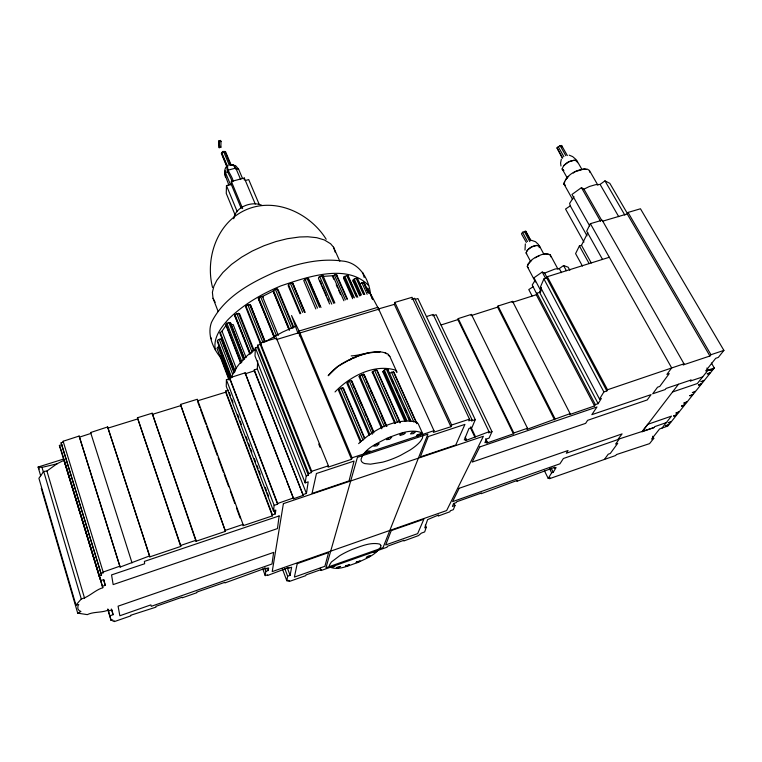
<?xml version="1.0" encoding="UTF-8"?>
<svg xmlns="http://www.w3.org/2000/svg" width="762" height="762" viewBox="0 0 762 762"><rect width="100%" height="100%" fill="white"/><g stroke="black" fill="none" stroke-linecap="round" stroke-linejoin="round"><path stroke-width="1.14" d="M228.81 185.252C227.505 180.127 221.59 170.488 227.057 166.03M336.68 275.892L336.69 274.806L336.023 274.577L332.384 276.044L333.823 279.311M218.865 140.875L219.17 147.704L220.856 147.285L221.009 141.418L220.599 140.418L218.865 140.875L219.17 147.704M257.68 360.874L257.318 368.922L254.298 369.894L303.228 495.348L293.608 498.729L245.135 372.828L229.676 377.838L229.714 378.685L226.409 379.743L226.266 386.324L273.472 510.902L275.815 510.102L275.311 513.912L272.453 514.912L272.396 515.874L242.954 525.751L243.04 524.399L197.329 399.259L180.48 404.451L225.457 531.343L196.015 541.258L152.152 413.214L137.446 417.757L180.737 546.44L149.828 556.87L107.633 426.949L90.611 432.521L90.869 433.435L79.458 437.14L120.12 567.071L149.609 555.917L107.633 426.949M255.251 204.016L244.297 178.032L231.362 181.451L231.248 184.347L226.476 185.585L226.257 193.405L235.134 214.989M348.091 276.806L348.129 275.739L346.777 275.539L343.9 276.949L343.529 278.235L352.663 298.714M225.457 531.343L180.48 404.451M255.394 400.374L245.135 372.828M273.472 510.902L274.149 505.377L277.597 504.187L277.625 503.482L229.676 377.838M411.49 299.228L414.68 298.275L472.03 419.757L468.716 420.843L469.497 419.157L412.071 297.294L394.887 302.4L451.647 425.015L450.913 426.72L433.302 432.378L433.988 430.673L377.866 307.296L299.123 331.022L352.092 457.8L351.539 459.315L328.108 467.144L328.412 465.811L276.406 338.08L260.366 342.852L260.223 344.395L257.623 345.186L257.423 347.205L255.394 347.834L255.003 356.025L305.162 482.86L308.2 481.841L306.429 493.462L303.276 494.557M357.483 279.502L357.53 278.463L356.168 278.244L353.32 279.644L352.93 280.921L359.654 295.866M244.202 179.889L244.297 178.032M364.084 283.578L363.55 282.311L359.978 283.75M368.417 292.484L366.455 288.16L367.732 288.36L369.141 292.589M370.551 294.494C369.103 279.006 359.35 262.261 342.176 261.014C319.373 257.908 296.456 263.814 275.301 271.948C250.507 282.854 223.923 297.18 211.455 322.45C207.064 334.413 212.884 348.148 220.494 357.416M276.406 338.08L276.235 339.642L298.742 332.784L299.123 331.022M425.32 525.142L426.263 527.304L424.672 531.924L421.338 533.152L418.481 535.6L403.803 540.972L404.003 540.248L387.42 546.268L387.086 547.192L321.154 570.509L321.412 569.471L305.924 574.948L305.772 575.643L289.322 581.463L289.531 580.606L287.903 581.187L288.065 580.292L286.807 580.73L287.645 576.205L290.112 575.329L291.646 567.176L288.674 568.233L288.827 567.48L267.5 575.51L267.557 574.824L265.233 575.624L265.767 571.376L264.547 568.033M265.767 571.376L268.3 570.49L268.634 567.957L265.814 568.947L265.938 568.004L224.942 582.92L224.952 582.292L196.71 592.131L196.748 592.741L182.232 597.818L182.166 597.198L155.867 606.371L155.962 607.143L130.597 615.305L130.721 615.887L114.405 621.582L114.224 620.82L113.014 621.249L112.671 619.849L111.071 620.401L107.966 610.172M234.201 371.17L222.037 339.538L221.047 338.957L219.256 339.309L217.465 340.404L217.303 341.547L231.067 377.923M305.162 482.86L306.238 475.945L255.394 347.834M539.191 247.688L539.467 245.993C534.562 244.202 527.59 247.936 526.056 252.87L530.476 261.223M351.663 381.876L351.311 380.705L349.348 381.067L346.862 383.219L369.17 435.321M299.371 335.956L299.942 332.965L378.733 309.191L369.76 292.332L372.589 299.552M381.733 428.815L359.112 376.733L359.75 375.618L363.588 374.19L364.903 377.533M306.238 475.945L308.353 475.221L308.724 473.507L311.439 472.602L311.715 471.297L260.366 342.852M378.552 309.953L378.733 309.191M225.2 170.774L224.819 174.641L225.438 177.089M221.913 340.09L222.037 339.538M387.563 370.37L387.801 369.38L386.391 369.246L384.324 370.018L382.8 371.704L404.755 421.034M540.029 292.57L541.325 287.379M572.672 199.549L563.813 183.775C566.528 174.355 577.977 168.402 587.407 169.183L589.407 170.459L597.922 185.214M450.913 426.72L394.335 304.371L394.887 302.4M561.337 159.182L560.584 162.954L560.956 165.983M231.781 377.314L232.639 374.352L236.658 367.446A82.81 33.099 -22.7 0 1 255.708 348.605M525.342 243.907L524.989 250.069M485.632 438.722L487.156 441.931L486.613 443.122L513.417 433.835L457.895 319.592L458.219 318.592L471.392 314.382L527.485 428.254L526.923 429.358L570.119 413.633L512.578 301.381L498.034 306.019L497.596 307.134L554.507 419.814M226.685 166.326L221.38 153.572L222.942 151.352M454.009 503.368L454.981 505.52L453.333 509.673L450.285 510.769L449.894 511.778L438.207 516.036L438.588 514.979L427.606 519.608L424.748 527.856L426.263 527.304M465.23 437.121L466.23 439.264L465.706 440.541L489.042 431.73L433.14 314.439L426.549 316.535M512.578 301.381L512.131 302.457L536.286 294.742L536.924 293.237L539.61 292.37L541.325 288.417M415.166 299.399L417.9 298.533L475.25 419.691L471.992 427.463L468.944 428.511L464.277 439.96L466.23 439.264M570.119 413.633L569.566 414.585L594.56 405.946L595.36 404.622L598.141 403.66L601.351 398.431L599.523 399.069L540.42 287.007L543.906 278.911L546.754 277.997L547.316 276.701L609.314 257.27M489.042 431.73L488.547 432.854L491.995 431.673L436.102 314.696L432.778 315.735M491.995 431.673L489.08 438.121L486.556 438.979L484.889 442.712L487.156 441.931M472.03 419.757L471.468 420.986L475.25 419.691M513.417 433.835L513.836 432.978L527.485 428.254M561.813 146.923L561.613 145.504L560.08 145.609L556.974 147.895L562.213 157.972M602.647 221.19L627.212 213.931L628.031 212.436L640.461 208.778L723.9 350.396L710.956 354.711L709.917 356.006L683.143 364.95L683.981 363.798L602.19 220.189L590.379 223.685L586.683 231.153L602.38 259.175M526.532 251.908L527.495 249.984L531.762 246.926L536.648 245.364L539.467 245.993L543.944 254.337M587.835 232.62L581.501 245.326L579.396 245.964L575.586 253.603L582.444 266.062M564.89 185.509L563.813 183.775L564.813 181.775M565.814 179.784L566.814 177.794L568.662 176.441M364.741 438.102L343.567 388.41L342.843 387.848L340.938 388.191L338.48 390.296L360.474 442.217M274.177 337.566L258.328 298.571L260.604 296.675L262.404 296.38L263.357 297.028M236.801 313.487L252.165 352.406L249.879 354.235L234.572 315.335L236.801 313.487L239.582 313.792L254.098 350.472M293.856 327.403L278.12 289.608L277.139 288.941L275.358 289.255L273.063 291.16L289.169 330.089M343.262 388.963L343.567 388.41M236.363 368.703L222.028 331.203L219.818 333.013L234.81 371.999M265.138 341.443L250.355 304.657L247.812 304.752L245.526 306.657L260.871 345.043M599.523 399.069L603.885 391.925L606.838 390.906L607.533 389.763L683.981 363.798M234.639 371.532L235.048 370.856L220.218 332.318M544.544 470.983L548.202 478.441L551.65 472.821L553.202 472.269L556.089 467.62L554.25 468.259L554.917 467.182L516.836 481.308L517.35 480.384L481.184 493.7L481.527 492.985L456.6 501.806L456.314 502.568L453.552 503.568L452.418 506.444L454.981 505.52M240.678 363.245L241.954 361.912L226.876 323.155L230.4 322.555L244.659 359.035M305.133 312.325L292.818 283.245L290.37 283.293L288.484 284.483L288.188 285.769L299.99 313.773M75.943 605.095L81.296 598.961C89.078 597.017 94.945 590.15 102.803 587.721L64.037 460.229L56.836 463.896L46.92 471.04L43.71 471.44L38.91 478.288L75.943 605.095L78.791 604.542L77.934 605.99L77.829 608.695L79.096 610.533L80.943 611.486L77.705 613.153L41.272 488.309M221.913 331.26L226.257 325.117L240.44 361.598M548.202 478.441L550.021 477.784L549.45 478.707L604.409 459.448L608.228 454.2L610.267 453.495L617.715 443.332L615.601 444.075L619.42 438.874L653.948 427.596L654.691 426.653L666.283 422.634L671.465 416.128L647.748 424.339L642.109 431.702L653.948 427.596M581.882 169.335L577.177 161.144L575.996 160.382C570.452 159.887 563.699 163.43 562.185 168.983L567.404 178.213M642.109 431.702L678.466 384.248M652.643 436.245L653.777 438.321L651.586 439.083L659.559 428.968L661.959 428.12L666.283 422.634M672.551 391.982L697.335 383.543L708.108 370.084L714.299 367.998L711.422 363.045M653.777 438.321L649.557 443.636L616.372 454.59L615.734 455.486L604.409 459.448M723.9 350.396L718.309 357.435L715.68 358.321L705.717 370.894L708.108 370.084L706.917 368.027M227.333 165.925C225.295 171.288 231.296 176.736 232.01 181.823M714.299 367.998L667.855 426.025L661.959 428.12M573.976 196.653L569.624 203.397L570.281 205.864L587.035 235.829M535.095 280.387L532.238 284.969L536.839 294.218M335.032 391.944C349.625 376.609 373.913 363.569 395.221 370.046L396.983 372.313L389.83 356.435L388.039 354.092C376.476 348.158 363.141 355.349 351.177 355.902M229.086 380.095L216.932 348.224L219.046 346.472M372.504 372.837L372.227 372.037L374.656 370.37L376.599 370.018L377.266 370.599L400.202 422.377M530.59 240.097L525.723 231.219L522.551 232.277L521.446 233.82L526.323 242.459M358.626 443.646C373.428 429.606 395.954 417.347 416.7 422.119L418.319 424.015L422.548 433.426M226.876 323.155L225.638 324.507L240.468 362.636M320.983 307.505L308.515 278.578L307.048 278.368L303.724 280.54L315.83 308.943M334.851 302.971L323.117 275.892L321.678 275.682L318.802 277.101L318.459 278.406L329.584 303.962M563.937 165.44L568.766 161.839L574.148 160.21L577.177 161.144L577.377 162.668M573.262 173.05L575.11 171.698L584.292 168.888L586.34 169.516M589.702 225.933L571.986 194.453L581.444 187.643L583.94 189.157L589.378 186.5L595.503 184.699L600.094 184.414L604.952 180.861L609.819 183.328L627.326 213.398M349.577 360.226C358.407 354.092 369.646 352.558 380.133 351.758L377.828 352.292M531.6 260.413L527.828 264.262L527.314 266.576L535.419 281.978M535.276 257.804C539.458 255.089 545.43 252.289 550.259 254.822L557.994 269.177M541.02 291.217L533.952 277.806L542.23 272.044L544.639 273.091L555.05 269.015L559.289 268.567L563.575 265.538L568.176 267.224L569.843 270.281M570.281 205.864L565.547 209.045L583.94 242.097M532.971 286.845L528.78 289.57L532.076 295.885M230.972 164.611L225.638 151.876L223.552 151.457L221.694 152.59L221.999 154.21L221.38 153.572M389.601 373.19L393.392 371.77L393.983 372.38L416.804 423.167M262.414 296.485L273.215 291.065L289.331 329.994M296.523 325.784L282.607 332.061L268.843 339.681A82.81 33.099 -22.7 0 0 265.862 341.538M230.219 164.64L233.248 164.763L236.382 169.335L238.573 169.088L242.43 178.26M102.803 587.721L102.432 586.292L105.251 585.302L103.794 579.577L100.898 580.606L99.041 575.872L101.546 574.986L61.112 442.817L63.398 442.084L63.132 441.255L79.134 436.045L120.12 567.071M119.863 566.185L103.156 572.043L103.365 572.71L100.975 573.538L61.112 442.817M277.625 503.482L293.722 497.862M111.071 620.401L109.899 615.791L113.081 614.686L111.909 609.857L108.899 610.886L108.633 609.924C101.832 612.991 93.831 611.438 87.306 614.629L77.705 613.153M702.735 376.876L690.353 381.057L691.191 379.952L666.064 388.439L665.226 389.553L652.701 393.783L657.568 387.191L659.759 386.439L669.217 373.618L666.921 374.38L671.674 367.903L590.379 223.685M180.737 546.44L180.68 545.449L195.996 540.277L152.152 413.214M225.495 530.314L243.04 524.399M367.751 353.063C353.149 357.302 337.814 363.341 328.184 375.723L337.652 366.56L352.368 358.207L355.844 357.397M99.041 575.872L59.388 445.437L61.789 444.637M352.092 457.8L433.988 430.673M451.647 425.015L469.497 419.157M311.715 471.297L328.412 465.811M245.097 373.856L254.327 370.837L254.298 369.894M272.396 515.874L225.676 392.201L225.647 391.049L228.381 390.163M539.21 255.822C533.952 257.499 529.019 261.137 527.314 266.576L528.399 267.891M543.382 254.489L545.468 253.822L550.259 254.822L550.659 256.813M441.036 324.993L457.895 319.592M470.964 315.659L497.596 307.134M63.417 459.115L38.11 467.039L40.672 475.821M107.937 428.13L137.589 418.967M152.257 414.404L180.537 405.689M197.368 400.879L225.676 392.201M378.495 308.934L394.335 304.371M245.297 180.508L248.717 179.603L259.223 204.406M219.275 141.875L221.009 141.418M39.291 469.011L38.11 467.039L41.986 467.373L57.169 463.81M230.41 165.021L232.077 164.992M231.077 164.954L235.496 165.573L238.573 169.088M230.857 324.736L233.162 324.555L246.097 357.588M323.212 276.377L332.842 275.72L343.9 300.752M227.952 165.24C225.733 169.631 232.858 176.67 233.096 181.308M531.257 240.249L535.505 241.716L538.667 244.707M352.93 280.921L354.216 281.216M569.176 155.143L572.681 156.62L576.272 159.763M359.112 376.733L360.216 377.104M382.8 371.704L383.858 372.094M261.852 205.321C251.793 200.654 235.039 207.159 233.753 218.723M232.915 165.287L233.734 165.764M384.772 352.463L386.458 353.787M388.144 355.111L389.83 356.435M563.813 183.775L565.118 185.023M234.572 315.335L238.315 323.66M258.328 298.571L274.015 336.137M234.505 166.43L236.382 169.335M368.618 285.521C346.805 262.719 306.467 277.339 281.092 285.807C261.737 293.846 243.221 304.524 228.276 319.373C220.77 327.736 212.608 338.452 215.532 350.406M339.823 261.252L333.527 247.193L330.622 243.764L324.393 239.963L316.744 237.687L307.781 236.763L299.523 236.992L287.303 238.716L275.873 241.573L263.9 245.774L252.212 251.069L241.668 257.118L231.505 264.404L222.904 272.482L216.818 280.34L213.874 286.226L212.398 292.303L213.027 298.275L218.17 311.563M526.056 252.87L526.694 253.679M326.193 239.258C310.296 213.751 276.758 197.453 247.602 209.131C217.618 221.123 204.883 257.556 212.541 287.484M210.407 336.918L211.541 338.842M628.031 212.436L710.956 354.711M627.212 213.931L709.917 356.006M604.952 180.861L624.869 215.141M600.094 184.414L618.715 216.665M561.613 145.504L567.366 155.591M560.08 145.609L565.833 155.705M583.94 189.157L601.828 220.57M558.127 146.552L563.87 156.648M581.444 187.643L600.523 221.199M556.974 147.895L562.708 157.982M581.501 245.326L591.283 262.966M579.396 245.964L589.169 263.614M563.575 265.538L566.356 270.662M559.289 268.567L561.508 272.663M213.027 298.275L215.17 302.276M525.723 231.219L530.666 240.468M524.351 231.353L529.838 241.649M547.316 276.701L607.533 389.763M544.639 273.091L547.383 278.244M522.551 232.277L527.475 241.544M546.754 277.997L606.838 390.906M542.23 272.044L545.525 278.244M543.906 278.911L603.885 391.925M539.61 292.37L598.141 403.66M536.924 293.237L595.36 404.622M536.286 294.742L594.56 405.946M498.034 306.019L555.06 418.843M551.107 468.03L553.202 472.269M549.554 468.573L551.65 472.821M458.219 318.592L513.836 432.978M299.628 332.222L291.551 315.544L298.066 333.527M470.83 426.796L475.364 436.435M470.421 427.739L474.945 437.369M367.732 288.36L372.637 299.152M364.141 282.559L368.941 293.141M363.55 282.311L368.351 292.903M364.56 284.636L367.913 292.037M361.864 282.616L367.141 294.275M357.53 278.463L364.76 294.475M358.445 281.635L364.217 294.427M356.168 278.244L363.407 294.275M354.235 278.959L361.455 294.999M353.32 279.644L360.531 295.685M393.392 371.77L416.728 423.71M391.497 372.123L413.842 421.948M348.129 275.739L357.788 297.285M348.577 277.882L352.92 287.569M355.33 292.951L356.778 296.18M346.777 275.539L356.445 297.104M387.801 369.38L410.918 420.843M391.878 380.009L393.306 383.219M395.707 388.572L397.135 391.782M399.05 396.059L400.012 398.202M404.793 408.908L406.232 412.118M408.623 417.471L410.061 420.681M344.786 276.273L354.425 297.856M386.391 369.246L409.413 420.757M343.9 276.949L353.054 297.447M384.324 370.018L406.822 420.481M383.467 370.608L405.946 421.062M336.69 274.806L347.301 298.714M336.023 274.577L347.12 299.59M376.599 370.018L400.031 422.948M334.308 274.853L345.386 299.885M374.656 370.37L397.602 422.272M336.223 284.75L337.671 288.017M338.633 290.189L340.547 294.542M372.78 371.427L395.668 423.339M372.227 372.037L394.859 423.567M321.678 275.682L333.794 303.39M364.16 374.39L386.896 426.434M363.588 374.19L386.334 426.272M366.322 380.781L367.265 382.953M368.208 385.115L369.627 388.363M370.58 390.525L371.999 393.783M374.361 399.193L375.78 402.441M381.924 416.519L383.343 419.767M384.286 421.929L385.705 425.177M319.678 276.416L331.775 304.133M361.674 374.533L384.4 426.672M319.954 280.683L321.383 283.959M322.336 286.141L326.612 295.961M327.565 298.142L328.984 301.419M359.75 375.618L382.419 427.749M309.001 280.702L320.069 306.381M351.844 380.914L373.799 431.902M351.311 380.705L373.742 432.816M307.048 278.368L319.516 307.334M353.063 385.134L354.463 388.382M355.397 390.544L361.921 405.717M365.188 413.299L366.589 416.547M367.522 418.719L368.922 421.967M369.856 424.129L373.58 432.797M349.348 381.067L372.227 434.311M305.038 279.13L317.487 308.105M347.482 382.133L369.837 434.292M342.843 387.848L364.503 438.683M340.938 388.191L363.026 440.169M339.033 389.258L361.074 441.236M298.79 298.275L292.818 283.245M299.704 300.428L304.714 312.258M292.151 283.007L304.467 312.106M290.37 283.293L302.676 312.41M288.484 284.483L300.752 313.601M240.668 179.537L235.791 168.097L228.41 170.05L227.762 171.593L225.495 172.603L230.581 184.88M230.638 165.183L224.866 151.381L221.694 152.59L227.457 166.411M223.552 151.457L229.314 165.278M298.742 332.784L351.539 459.315M220.447 146.294L220.856 147.285M222.437 155.267L226.857 165.878M277.139 288.941L293.332 327.87L291.532 328.212L275.358 289.255M231.362 181.451L242.649 208.626M231.248 184.347L241.144 208.207M273.472 290.417L289.598 329.375M226.476 185.585L237.23 211.655M262.404 296.38L278.32 335.375M260.604 296.675L276.511 335.699L274.596 336.861L258.728 297.837M318.716 444.065L320.059 447.361M264.757 341.357L250.355 304.657M249.612 304.457L264.824 342.348M247.812 304.752L263.014 342.681M245.945 305.924L261.118 343.843M260.223 344.395L311.439 472.602M257.623 345.186L308.724 473.507M257.423 347.205L308.353 475.221M238.554 313.211L253.508 351.015M257.318 368.922L306.429 493.462M234.953 314.649L250.279 353.558M100.975 573.538L101.546 574.986M239.173 325.812L245.116 340.919M245.964 343.081L249.365 351.711M254.327 370.837L303.228 495.348M244.354 358.873L230.4 322.555M228.867 322.402L243.545 360.035M256.251 402.584L282.016 468.887M282.873 471.097L285.874 478.831M286.731 481.041L293.608 498.729M320.297 568.29L321.154 570.509M222.333 341.176L234.067 371.713M221.047 338.957L234.058 372.828M219.256 339.309L232.667 374.285M217.465 340.404L231.686 377.571M218.084 346.92L230.086 378.381M229.714 378.685L277.597 504.187M220.304 355.787L229.152 379M226.409 379.743L274.149 505.377M229.219 392.373L230.476 395.688M231.734 399.002L232.991 402.317M237.601 414.471L238.858 417.786M240.116 421.1L241.373 424.415M245.983 436.569L247.24 439.884M248.498 443.198L249.755 446.513M250.593 448.723L251.851 452.037M254.356 458.667L255.613 461.982M256.87 465.296L258.127 468.611M258.966 470.821L260.223 474.135M265.252 487.394L266.51 490.709M267.348 492.919L268.605 496.233M273.634 509.492L275.311 513.912M225.647 391.049L272.453 514.912M287.188 567.547L290.112 575.329M284.731 568.423L287.645 576.205M282.226 568.481L286.807 580.73M59.388 445.437L61.227 450.38M267.481 568.262L268.3 570.49M262.785 568.928L265.233 575.624M197.777 401.993L199.806 407.565M200.625 409.794L205.911 424.291M206.731 426.52L211.207 438.788M212.017 441.017L217.313 455.514M218.123 457.743L223.418 472.23M224.228 474.469L228.705 486.728M230.334 491.185L234.81 503.453M236.439 507.911L240.097 517.95M333.527 247.193L335.232 252.212M137.446 417.757L180.68 545.449M90.611 432.521L132.036 562.899M362.655 272.425L364.198 277.454M63.132 441.255L103.365 572.71M103.527 579.653L105.251 585.302M111.347 609L113.081 614.686M61.589 451.371L100.898 580.606M63.903 459.581L102.432 586.292M107.833 608.962L109.899 615.791M79.134 436.045L79.458 437.14M46.92 471.04L84.601 598.322M43.71 471.44L81.296 598.961M41.986 467.373L43.472 472.392M149.609 555.917L149.828 556.87M539.467 245.993L539.734 247.174M589.407 170.459L589.607 172.145M308.515 278.578L308.534 279.625M195.996 540.277L196.015 541.258M323.117 275.892L323.117 276.958M380.819 545.354L380.79 546.735C375.695 555.212 365.493 558.794 356.968 562.851C348.425 565.471 338.376 571.005 329.584 566.918L329.308 565.366L331.365 562.023L339.795 555.65A27.546 7.01 -22.6 0 1 352.225 549.421C360.921 546.364 370.313 541.944 379.695 544.087L380.819 545.354M681.58 406.032L683.181 405.936L684.447 404.765L681.58 406.032M683.962 403.06L685.562 402.965L686.829 401.803L683.962 403.06M279.121 515.941L277.463 528.59L113.167 584.587L111.557 574.919L144.637 563.756L144.389 561.394L279.121 515.941M668.255 422.748L669.836 422.634L671.017 421.548L668.255 422.748M273.644 552.412L272.005 563.985L151.276 606.323L150.886 604.885L119.853 615.763L118.081 606.171L273.644 552.412M676.046 413.023L677.647 412.899L678.875 411.775L676.046 413.023M701.069 381.629L702.678 381.562L704.012 380.324L701.069 381.629M283.388 503.644L272.215 571.614L446.646 510.559L483.384 436.264L283.388 503.644M423.015 434.473L422.386 438.312L420.624 441.093A33.109 10.468 -23.5 0 1 410.07 450.028L400.383 455.457A33.328 10.544 -23.5 0 1 382.505 462.191L370.465 464.172L364.912 463.61A33.633 10.639 -23.5 0 1 361.064 459.238C364.693 447.98 377.676 443.37 387.182 438.15C397.84 434.33 410.089 428.415 421.424 432.625L423.015 434.473M673.646 415.976L675.256 415.881L676.485 414.747L673.646 415.976M707.279 373.828L708.889 373.79L710.213 372.542L707.279 373.828M689.829 395.697L691.439 395.621L692.725 394.44L689.829 395.697M297.218 563.642L294.399 577.091L324.888 566.29L328.603 552.602L297.218 563.642M698.449 384.934L700.078 384.877L701.402 383.657L698.449 384.934M709.927 370.456L711.556 370.408L712.87 369.179L709.927 370.456M316.449 473.497L312.029 493.433L349.063 480.898L354.054 461.086L316.449 473.497M665.855 425.729L667.417 425.634L668.607 424.539L665.855 425.729M378.943 443.827L377.009 445.827L373.828 446.17L376.428 444.094L378.943 443.827M692.391 392.573L693.982 392.506L695.277 391.316L692.391 392.573M391.63 437.274L389.611 439.331L386.448 439.664L389.134 437.531L391.63 437.274M357.426 457.352L325.955 567.785L383.038 547.611L427.882 434.111L357.426 457.352M415.614 431.54L413.556 433.607L410.48 433.902L412.09 432.292L415.614 431.54M391.258 530.59L385.677 544.954L417.652 533.648L423.853 519.217L391.258 530.59M428.301 436.512L420.338 456.914L455.743 445.018L464.944 424.377L428.301 436.512M459.162 488.29L452.571 501.634L559.927 463.81L563.375 458.514L617.763 439.617L622.078 433.902L566.299 453.228L568.004 450.523L459.162 488.29M479.736 446.961L472.164 462.077L585.635 423.358L587.616 420.329L647.214 399.945L651.072 394.621L591.845 414.671L596.97 406.975L479.736 446.961M365.674 452.066L365.055 453.038L366.122 453.314L370.265 451.066L367.627 450.999L365.674 452.066M417.224 434.921L416.49 435.95L417.509 436.235L421.662 433.969L421.1 433.445L417.224 434.921M336.966 567.385L336.518 568.014L337.395 568.09L340.595 566.423L336.966 567.385M345.862 565.68L345.405 566.328L347.081 566.195L349.529 564.709L345.862 565.68M370.408 555.85L368.789 557.003L366.265 557.47L368.313 556.003L370.408 555.85M377.438 550.793L375.799 551.955L373.304 552.412L375.38 550.936L377.438 550.793M356.559 561.88L356.054 562.527L358.559 562.08L360.169 560.937L356.559 561.88M404.984 433.168L403.86 434.321L400.088 435.445L399.85 434.731L402.374 433.092L404.336 432.673L404.984 433.168M335.013 565.823L332.584 567.299L330.918 567.157L332.851 565.985L335.013 565.823M563.737 170.478L562.185 168.983L563.737 170.478"/></g></svg>
